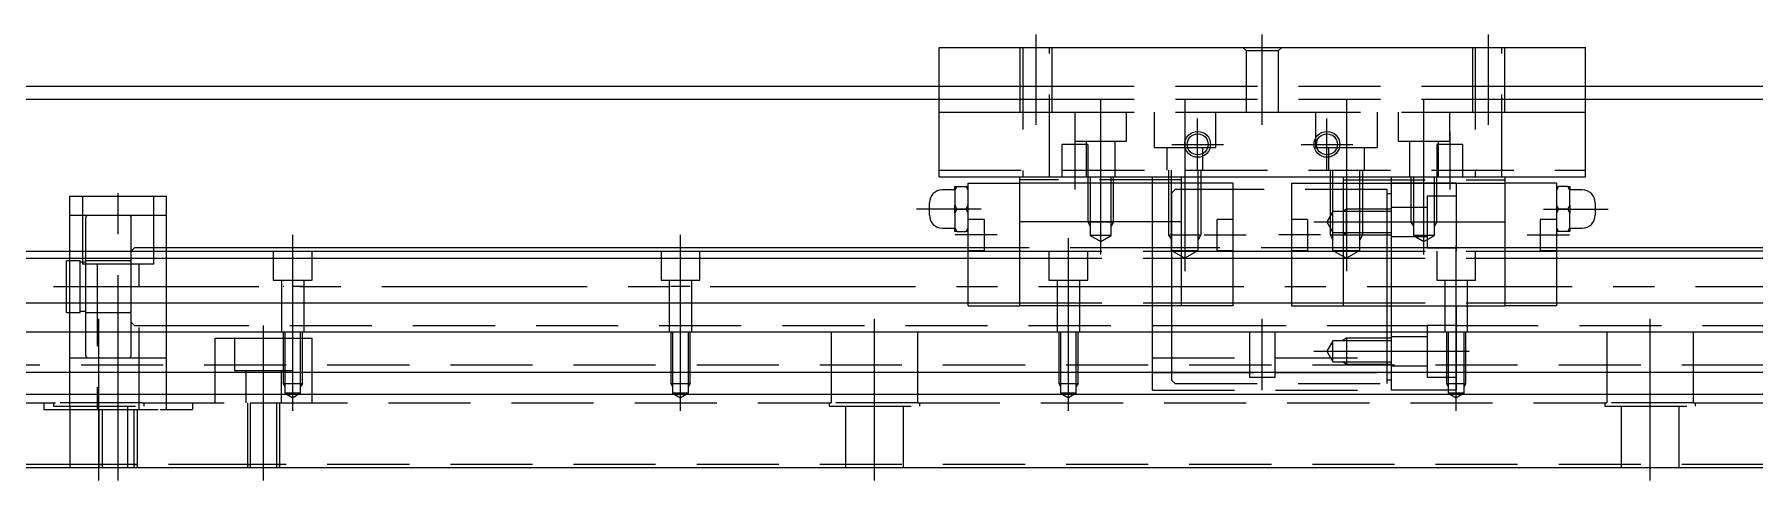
# Model space of a CAD drawing. Extents: x -94 to 621, y -24 to 282.
# Drawn here: x 40 to 306.2, y -2 to 67 of the extents above; entities that cross this region are included whole.
import ezdxf

# ---------------------------------------------------------------- set-up
doc = ezdxf.new("R2010")
doc.units = 0
doc.linetypes.add('CENTER', pattern=[50.8, 31.75, -6.35, 6.35, -6.35])
doc.linetypes.add('DASHED', pattern=[19.05, 12.7, -6.35])
doc.layers.get('0').update_dxf_attribs({"linetype": 'CONTINUOUS'})
doc.layers.add('CENTER', color=1, linetype='CENTER')

msp = doc.modelspace()

# ---------------------------------------------------------------- linework, layer by layer
at = {"color": 7, "linetype": 'CONTINUOUS'}
for p, q in [((180, 65), (280, 65)), ((180, 45), (180, 65)), ((280, 45), (280, 65)), ((-14, 59), (180, 59)), ((280, 59), (474, 59)), ((-6, 57), (180, 57)), ((280, 57), (466, 57)), ((180, 45), (280, 45)), ((182.43, 42.97), (180.5, 42.97)), ((182.43, 42.9), (182.43, 43.5)), ((182.43, 43.5), (182.72, 43.5)), ((182.72, 43.5), (182.43, 42.9)), ((182.43, 42.9), (182.43, 40.59)), ((182.72, 43.5), (184.19, 43.5)), ((184.19, 43.5), (184.5, 43.5)), ((184.45, 42.97), (184.19, 43.5)), ((184.5, 42.85), (184.45, 42.97)), ((184.5, 43.5), (184.5, 44)), ((184.5, 44), (192.5, 44)), ((184.5, 43.01), (184.5, 43.5)), ((184.5, 36.51), (184.5, 43.01)), ((192.5, 44.01), (192.5, 45)), ((217.5, 44.01), (192.5, 44.01)), ((192.5, 38), (192.5, 44.01)), ((217.5, 44.01), (217.5, 45)), ((217.5, 38), (217.5, 44.01)), ((225.5, 44), (217.5, 44)), ((225.5, 43.01), (225.5, 44)), ((225.5, 26), (225.5, 43.01)), ((234.5, 44), (234.5, 43.01)), ((234.5, 44), (242.5, 44)), ((234.5, 43.01), (234.5, 26)), ((242.5, 45), (242.5, 44.01)), ((242.5, 44.01), (242.5, 38)), ((242.5, 44.01), (267.5, 44.01)), ((267.5, 45), (267.5, 44.01)), ((267.5, 44.01), (267.5, 38)), ((275.5, 44), (267.5, 44)), ((275.5, 44), (275.5, 43.5)), ((275.5, 43.5), (275.81, 43.5)), ((275.5, 43.5), (275.5, 43.01)), ((275.5, 43.01), (275.5, 36.51)), ((275.55, 42.97), (275.5, 42.85)), ((275.81, 43.5), (275.55, 42.97)), ((277.28, 43.5), (275.81, 43.5)), ((277.28, 43.5), (277.57, 43.5)), ((277.57, 42.9), (277.28, 43.5)), ((277.57, 43.5), (277.57, 42.9)), ((279.5, 42.97), (277.57, 42.97)), ((277.57, 40.59), (277.57, 42.9)), ((45.5, 42), (60.5, 42)), ((45.5, 33.5), (45.5, 42)), ((60.5, 33.5), (60.5, 42)), ((178.5, 40), (178.5, 40.97)), ((178.5, 39.03), (178.5, 40)), ((182.43, 39.41), (182.43, 40.59)), ((182.43, 40.59), (182.72, 40)), ((182.72, 40), (182.43, 39.41)), ((182.72, 40), (184.19, 40)), ((184.19, 40), (184.5, 40.64)), ((184.5, 39.36), (184.19, 40)), ((275.5, 40.64), (275.81, 40)), ((275.81, 40), (275.5, 39.36)), ((277.28, 40), (275.81, 40)), ((277.28, 40), (277.57, 40.59)), ((277.57, 39.41), (277.28, 40)), ((277.57, 40.59), (277.57, 39.41)), ((281.5, 40.97), (281.5, 39.03)), ((182.43, 39.41), (182.43, 37.1)), ((217.5, 38), (192.5, 38)), ((192.5, 26), (192.5, 38)), ((217.5, 26), (217.5, 38)), ((242.5, 38), (267.5, 38)), ((242.5, 38), (242.5, 26)), ((267.5, 38), (267.5, 26)), ((277.57, 37.1), (277.57, 39.41)), ((180.5, 37.03), (182.43, 37.03)), ((182.43, 36.51), (182.43, 37.1)), ((182.43, 37.1), (182.72, 36.51)), ((182.72, 36.51), (182.43, 36.51)), ((182.72, 36.51), (184.19, 36.51)), ((184.19, 36.51), (184.5, 37.15)), ((184.5, 36.51), (184.19, 36.51)), ((184.5, 26), (184.5, 36.51)), ((275.5, 37.15), (275.81, 36.51)), ((275.5, 36.51), (275.5, 26)), ((275.81, 36.51), (275.5, 36.51)), ((277.28, 36.51), (275.81, 36.51)), ((277.28, 36.51), (277.57, 37.1)), ((277.57, 36.51), (277.28, 36.51)), ((277.57, 37.1), (277.57, 36.51)), ((277.57, 37.03), (279.5, 37.03)), ((0, 33.5), (184.5, 33.5)), ((0, 32.38), (184.5, 32.38)), ((184.5, 34), (60.5, 34)), ((225.5, 33.5), (234.5, 33.5)), ((225.5, 32.38), (234.5, 32.38)), ((405, 34), (275.5, 34)), ((460, 33.5), (275.5, 33.5)), ((275.5, 32.38), (460, 32.38)), ((0, 25.51), (184.5, 25.51)), ((184.5, 25), (184.5, 26)), ((184.5, 25), (192.5, 25)), ((192.5, 25), (192.5, 26)), ((217.5, 25), (192.5, 25)), ((217.5, 25), (217.5, 26)), ((225.5, 25), (217.5, 25)), ((225.5, 25), (225.5, 26)), ((225.5, 25.51), (234.5, 25.51)), ((234.5, 26), (234.5, 25)), ((234.5, 25), (242.5, 25)), ((242.5, 26), (242.5, 25)), ((242.5, 25), (267.5, 25)), ((267.5, 26), (267.5, 25)), ((275.5, 25), (267.5, 25)), ((275.5, 26), (275.5, 25)), ((275.5, 25.51), (460, 25.51)), ((0, 21), (460, 21)), ((460, 14.7), (0, 14.7)), ((460, 11.3), (0, 11.3)), ((0, 0), (460, 0))]:
    msp.add_line(p, q, dxfattribs=at)
at = {"color": 3, "linetype": 'DASHED'}
for p, q in [((192.5, 65), (192.5, 55)), ((192.93, 65), (192.93, 45)), ((197.07, 45), (197.07, 65)), ((197.5, 55), (197.5, 65)), ((227.5, 64.5), (227, 65)), ((227.5, 64.5), (227.5, 55)), ((227.5, 64.5), (232.5, 64.5)), ((232.5, 64.5), (233, 65)), ((232.5, 55), (232.5, 64.5)), ((262.5, 65), (262.5, 55)), ((262.93, 65), (262.93, 45)), ((267.07, 45), (267.07, 65)), ((267.5, 55), (267.5, 65)), ((180, 59), (192.5, 59)), ((192.5, 59), (197.5, 59)), ((197.5, 59), (262.5, 59)), ((262.5, 59), (267.5, 59)), ((267.5, 59), (280, 59)), ((180, 57), (192.5, 57)), ((192.5, 57), (197.5, 57)), ((197.5, 57), (262.5, 57)), ((262.5, 57), (267.5, 57)), ((267.5, 57), (280, 57)), ((180, 55), (192.5, 55)), ((192.5, 55), (197.5, 55)), ((197.5, 55), (227.5, 55)), ((201, 55), (201, 50.5)), ((209, 50.5), (209, 55)), ((213.25, 55), (213.25, 49.5)), ((222.75, 55), (222.75, 49.5)), ((227.5, 55), (232.5, 55)), ((232.5, 55), (262.5, 55)), ((238.25, 55), (238.25, 49.5)), ((247.75, 55), (247.75, 49.5)), ((251, 55), (251, 50.5)), ((259, 50.5), (259, 55)), ((262.5, 55), (267.5, 55)), ((267.5, 55), (280, 55)), ((199, 50), (199, 45)), ((201, 50), (199, 50)), ((201, 50.5), (209, 50.5)), ((203, 50), (201, 50)), ((202.75, 50.5), (202.75, 45)), ((203, 50), (203, 45)), ((207.25, 45), (207.25, 50.5)), ((213.25, 49.5), (222.75, 49.5)), ((215.25, 49.5), (215.25, 46)), ((220.75, 49.5), (220.75, 46)), ((238.25, 49.5), (247.75, 49.5)), ((240.25, 49.5), (240.25, 46)), ((245.75, 49.5), (245.75, 46)), ((251, 50.5), (259, 50.5)), ((252.75, 50.5), (252.75, 45)), ((259, 50), (257, 50)), ((257, 50), (257, 45)), ((257.25, 45), (257.25, 50.5)), ((261, 50), (259, 50)), ((261, 45), (261, 50)), ((180, 46), (280, 46)), ((215.5, 46), (215.5, 36)), ((215.93, 33.6), (215.93, 46)), ((220.07, 33.6), (220.07, 46)), ((220.5, 46), (220.5, 36)), ((240.25, 46), (245.75, 46)), ((240.5, 46), (240.5, 36)), ((240.93, 33.6), (240.93, 46)), ((245.07, 33.6), (245.07, 46)), ((245.5, 46), (245.5, 36)), ((217.5, 44.5), (192.5, 44.5)), ((203, 45), (203, 40.85)), ((203, 45), (203, 40.85)), ((203.38, 45), (203.38, 40.5)), ((206.62, 40.5), (206.62, 45)), ((207, 40.85), (207, 45)), ((207, 40.85), (207, 45)), ((213, 38), (213, 45)), ((216.5, 43), (216, 42.5)), ((217.5, 43), (216.5, 43)), ((220.5, 43), (217.5, 43)), ((249.32, 43), (220.5, 43)), ((242.5, 44.5), (267.5, 44.5)), ((249.32, 33.5), (249.32, 43)), ((250, 38), (250, 45)), ((260, 44), (250, 44)), ((253, 45), (253, 40.85)), ((253, 45), (253, 40.85)), ((253.38, 45), (253.38, 40.5)), ((256.62, 40.5), (256.62, 45)), ((257, 40.85), (257, 45)), ((257, 40.85), (257, 45)), ((260, 44), (260, 38.9)), ((47.5, 42), (47.5, 31.5)), ((58.5, 31.5), (58.5, 42)), ((203, 40.85), (203, 38)), ((203.38, 40.5), (203.38, 35.9)), ((206.62, 35.9), (206.62, 40.5)), ((207, 38), (207, 40.85)), ((216, 38), (216, 42.5)), ((243, 40), (242.34, 39.62)), ((245.85, 40), (243, 40)), ((243, 36), (243, 40)), ((250, 40), (245.85, 40)), ((250, 40), (245.85, 40)), ((249.32, 42.4), (250, 42.4)), ((255.5, 40.25), (250, 40.25)), ((253, 40.85), (253, 38)), ((253.38, 40.5), (253.38, 35.9)), ((260, 42), (255.5, 42)), ((255.5, 42), (255.5, 34)), ((256.62, 35.9), (256.62, 40.5)), ((257, 38), (257, 40.85)), ((48.3, 39), (45.5, 39)), ((48, 38.41), (48, 38.7)), ((48, 33.5), (48, 38.41)), ((54.7, 39), (48.3, 39)), ((60.5, 39), (54.7, 39)), ((55, 38.41), (55, 38.7)), ((55, 33.5), (55, 38.41)), ((187, 38.4), (184.5, 38.4)), ((187, 36), (187, 38.4)), ((203, 38), (207, 38)), ((203, 38), (203.38, 37.34)), ((207, 38), (206.62, 37.34)), ((213, 33.5), (213, 38)), ((216, 36), (216, 38)), ((223, 36), (223, 38.4)), ((225.5, 38.4), (223, 38.4)), ((237, 38.4), (234.5, 38.4)), ((237, 38.4), (237, 33.6)), ((240.9, 39.62), (239.96, 38)), ((239.96, 38), (240.9, 36.38)), ((245.5, 39.62), (240.9, 39.62)), ((240.9, 36.38), (240.9, 39.62)), ((250, 39.62), (245.5, 39.62)), ((250, 33.5), (250, 38)), ((253, 38), (257, 38)), ((253, 38), (253.38, 37.34)), ((257, 38), (256.62, 37.34)), ((260, 38.9), (260, 38)), ((260, 38), (260, 33.5)), ((273, 38.4), (273, 33.6)), ((275.5, 38.4), (273, 38.4)), ((187, 33.6), (187, 36)), ((203.38, 35.9), (205, 34.96)), ((206.62, 35.9), (203.38, 35.9)), ((205, 34.96), (206.62, 35.9)), ((215.5, 36), (220.5, 36)), ((215.5, 36), (215.93, 35.25)), ((216, 33.5), (216, 36)), ((220.5, 36), (220.07, 35.25)), ((223, 33.6), (223, 36)), ((240.5, 36), (242.5, 36)), ((240.5, 36), (245.5, 36)), ((240.5, 36), (240.93, 35.25)), ((240.9, 36.38), (245.5, 36.38)), ((243, 36), (242.34, 36.38)), ((242.5, 36), (245.5, 36)), ((243, 36), (245.85, 36)), ((245.5, 36), (245.07, 35.25)), ((245.5, 36.38), (250, 36.38)), ((245.85, 36), (250, 36)), ((245.85, 36), (250, 36)), ((249.32, 36), (249.32, 37)), ((250, 35.75), (255.5, 35.75)), ((253.38, 35.9), (255, 34.96)), ((256.62, 35.9), (253.38, 35.9)), ((255, 34.96), (256.62, 35.9)), ((45, 24), (45, 32)), ((47.1, 32), (45, 32)), ((45.5, 21), (45.5, 33.5)), ((47.1, 24), (47.1, 32)), ((48, 21), (48, 33.5)), ((48.3, 32), (48, 32)), ((54.7, 32), (48.3, 32)), ((54.8, 32), (54.7, 32)), ((55.5, 34), (55, 33.5)), ((55, 21), (55, 33.5)), ((60.5, 34), (55.5, 34)), ((60.5, 21), (60.5, 33.5)), ((77, 33.5), (77, 29)), ((83, 29), (83, 33.5)), ((137, 33.5), (137, 29)), ((143, 29), (143, 33.5)), ((192.5, 34), (184.5, 34)), ((184.5, 33.6), (187, 33.6)), ((184.5, 33.5), (192.5, 33.5)), ((184.5, 32.38), (192.5, 32.38)), ((213, 34), (192.5, 34)), ((192.5, 33.5), (217.5, 33.5)), ((192.5, 32.38), (217.5, 32.38)), ((197, 33.5), (197, 29)), ((203, 29), (203, 33.5)), ((216, 34), (213, 34)), ((213, 25), (213, 33.5)), ((215.93, 33.6), (218, 32.41)), ((215.93, 33.6), (220.07, 33.6)), ((217.5, 34), (216, 34)), ((216, 25), (216, 33.5)), ((221, 34), (217.5, 34)), ((217.5, 33.5), (225.5, 33.5)), ((217.5, 32.38), (225.5, 32.38)), ((220.07, 33.6), (218, 32.41)), ((242.5, 34), (221, 34)), ((223, 33.6), (225.5, 33.6)), ((234.5, 33.6), (237, 33.6)), ((234.5, 33.5), (242.5, 33.5)), ((234.5, 32.38), (242.5, 32.38)), ((240.93, 33.6), (243, 32.41)), ((240.93, 33.6), (245.07, 33.6)), ((249.32, 34), (242.5, 34)), ((242.5, 33.5), (267.5, 33.5)), ((242.5, 32.38), (267.5, 32.38)), ((245.07, 33.6), (243, 32.41)), ((250, 34), (249.32, 34)), ((249.32, 25), (249.32, 33.5)), ((255, 34), (250, 34)), ((250, 25), (250, 33.5)), ((260, 34), (255, 34)), ((255.5, 34), (260, 34)), ((257, 33.5), (257, 29)), ((267.5, 34), (260, 34)), ((263, 29), (263, 33.5)), ((275.5, 34), (267.5, 34)), ((267.5, 33.5), (275.5, 33.5)), ((267.5, 32.38), (275.5, 32.38)), ((273, 33.6), (275.5, 33.6)), ((48, 31.8), (47.1, 31.8)), ((47.5, 31.5), (58.5, 31.5)), ((49.75, 31.5), (49.75, 9)), ((56.25, 9), (56.25, 31.5)), ((77, 29), (83, 29)), ((78.25, 29), (78.25, 21)), ((78.62, 28), (78.5, 28)), ((78.5, 28), (78.5, 27.99)), ((78.5, 28), (78.5, 28)), ((81.38, 28), (80, 28)), ((81.5, 28), (81.38, 28)), ((81.5, 27.99), (81.5, 28)), ((81.5, 28), (81.5, 28)), ((81.75, 21), (81.75, 29)), ((137, 29), (143, 29)), ((138.25, 29), (138.25, 21)), ((140, 28), (138.5, 28)), ((138.62, 28), (138.5, 28)), ((138.5, 28), (138.5, 27.99)), ((138.5, 28), (138.5, 28)), ((140, 28), (138.62, 28)), ((141.5, 28), (140, 28)), ((141.38, 28), (140, 28)), ((141.5, 28), (141.38, 28)), ((141.5, 27.99), (141.5, 28)), ((141.5, 28), (141.5, 28)), ((141.75, 21), (141.75, 29)), ((197, 29), (203, 29)), ((198.25, 29), (198.25, 21)), ((201.75, 21), (201.75, 29)), ((257, 29), (263, 29)), ((258.25, 29), (258.25, 21)), ((261.75, 21), (261.75, 29)), ((45, 24), (47.1, 24)), ((47.1, 24.2), (48, 24.2)), ((48, 24), (48.3, 24)), ((48.3, 24), (54.7, 24)), ((54.7, 24), (54.8, 24)), ((184.5, 25.51), (192.5, 25.51)), ((192.5, 25.51), (217.5, 25.51)), ((213, 21), (213, 25)), ((216, 21), (216, 25)), ((217.5, 25.51), (225.5, 25.51)), ((234.5, 25.51), (242.5, 25.51)), ((242.5, 25.51), (267.5, 25.51)), ((249.32, 21), (249.32, 25)), ((250, 21), (250, 25)), ((260, 25), (260, 21)), ((267.5, 25.51), (275.5, 25.51)), ((55, 22.5), (55.5, 22)), ((55.5, 22), (60.5, 22)), ((60.5, 22), (213, 22)), ((213, 22), (216, 22)), ((216, 22), (221, 22)), ((221, 22), (249.32, 22)), ((249.32, 22), (250, 22)), ((250, 22), (255, 22)), ((255, 22), (255.6, 22)), ((260, 22), (255.5, 22)), ((255.5, 22), (255.5, 14)), ((260, 22), (405, 22)), ((45.5, 14.7), (45.5, 21)), ((48, 17.3), (48, 21)), ((55, 17.3), (55, 21)), ((60.5, 14.7), (60.5, 21)), ((68, 14.7), (68, 20)), ((68, 20), (78.5, 20)), ((71, 20), (71, 15)), ((78.5, 21), (78.5, 15.25)), ((78.5, 21), (78.5, 15.25)), ((78.5, 20), (81.5, 20)), ((78.77, 21), (78.77, 15)), ((80, 15), (80, 20)), ((81.23, 15), (81.23, 21)), ((81.5, 15.25), (81.5, 21)), ((81.5, 15.25), (81.5, 21)), ((81.5, 20), (83, 20)), ((83, 14.7), (83, 20)), ((138.5, 21), (138.5, 15.25)), ((138.5, 21), (138.5, 15.25)), ((138.75, 21), (141.25, 21)), ((138.77, 21), (138.77, 15)), ((141.23, 15), (141.23, 21)), ((141.5, 15.25), (141.5, 21)), ((141.5, 15.25), (141.5, 21)), ((163.29, 21), (163.29, 10)), ((176.71, 10), (176.71, 21)), ((198.5, 21), (198.5, 15.25)), ((198.5, 21), (198.5, 15.25)), ((198.77, 21), (198.77, 15)), ((201.23, 15), (201.23, 21)), ((201.5, 15.25), (201.5, 21)), ((201.5, 15.25), (201.5, 21)), ((213, 17), (213, 21)), ((216, 14.7), (216, 21)), ((228, 21), (228, 14)), ((232, 14), (232, 21)), ((240.9, 19.62), (239.96, 18)), ((245.5, 19.62), (240.9, 19.62)), ((240.9, 16.38), (240.9, 19.62)), ((243, 20), (242.34, 19.62)), ((245.85, 20), (243, 20)), ((243, 20), (243, 16)), ((250, 19.62), (245.5, 19.62)), ((250, 20), (245.85, 20)), ((250, 20), (245.85, 20)), ((249.32, 20), (249.32, 21)), ((249.32, 16), (249.32, 20)), ((250, 17), (250, 21)), ((255.5, 20.25), (250, 20.25)), ((258.5, 21), (258.5, 15.25)), ((258.5, 21), (258.5, 15.25)), ((258.77, 21), (258.77, 15)), ((260, 21), (260, 17.1)), ((261.23, 15), (261.23, 21)), ((261.5, 15.25), (261.5, 21)), ((261.5, 15.25), (261.5, 21)), ((283.29, 21), (283.29, 10)), ((296.71, 10), (296.71, 21)), ((45.5, 17), (48.3, 17)), ((48.3, 17), (54.7, 17)), ((54.7, 17), (60.5, 17)), ((213, 17), (250, 17)), ((213, 14.7), (213, 17)), ((239.96, 18), (240.9, 16.38)), ((240.9, 16.38), (245.5, 16.38)), ((243, 16), (242.34, 16.38)), ((243, 16), (245.85, 16)), ((245.5, 16.38), (250, 16.38)), ((245.85, 16), (250, 16)), ((245.85, 16), (250, 16)), ((249.32, 14.7), (249.32, 16)), ((250, 14.7), (250, 17)), ((260, 17.1), (260, 14.7)), ((460, 15.85), (0, 15.85)), ((45.5, 11.3), (45.5, 14.7)), ((60.5, 11.3), (60.5, 14.7)), ((68, 11.3), (68, 14.7)), ((71, 15), (80, 15)), ((72.75, 15), (72.75, 10)), ((78.25, 10), (78.25, 15)), ((78.5, 15.25), (78.5, 14.7)), ((78.5, 14.7), (78.5, 13)), ((78.77, 15), (78.77, 13)), ((81.23, 13), (81.23, 15)), ((81.5, 14.7), (81.5, 15.25)), ((81.5, 13), (81.5, 14.7)), ((83, 11.3), (83, 14.7)), ((138.5, 15.25), (138.5, 14.7)), ((138.5, 14.7), (138.5, 13)), ((138.77, 15), (138.77, 13)), ((141.23, 13), (141.23, 15)), ((141.5, 14.7), (141.5, 15.25)), ((141.5, 13), (141.5, 14.7)), ((198.5, 15.25), (198.5, 14.7)), ((198.5, 14.7), (198.5, 13)), ((198.77, 15), (198.77, 13)), ((201.23, 13), (201.23, 15)), ((201.5, 14.7), (201.5, 15.25)), ((201.5, 13), (201.5, 14.7)), ((213, 14.72), (250, 14.72)), ((213, 14.72), (216, 14.72)), ((213, 12), (213, 14.7)), ((216, 14.72), (249.32, 14.72)), ((216, 13.5), (216, 14.7)), ((216, 13.5), (216.5, 13)), ((228, 14), (232, 14)), ((249.32, 14.72), (250, 14.72)), ((249.32, 13), (249.32, 14.7)), ((249.32, 13.6), (250, 13.6)), ((250, 15.75), (255.5, 15.75)), ((250, 12), (250, 14.7)), ((255.5, 14), (260, 14)), ((258.5, 15.25), (258.5, 14.7)), ((258.5, 14.7), (258.5, 13)), ((258.77, 15), (258.77, 13)), ((260, 14.7), (260, 13)), ((261.23, 13), (261.23, 15)), ((261.5, 14.7), (261.5, 15.25)), ((261.5, 13), (261.5, 14.7)), ((45.5, 10), (45.5, 11.3)), ((60.5, 9), (60.5, 11.3)), ((68, 10), (68, 11.3)), ((78.5, 13), (81.5, 13)), ((78.5, 13), (78.77, 12.53)), ((78.77, 13), (78.77, 11.5)), ((81.23, 11.5), (78.77, 11.5)), ((78.77, 11.5), (80, 10.79)), ((81.23, 11.5), (80, 10.79)), ((81.23, 11.5), (81.23, 13)), ((81.5, 13), (81.23, 12.53)), ((83, 10), (83, 11.3)), ((138.5, 13), (141.5, 13)), ((138.5, 13), (138.77, 12.53)), ((138.77, 13), (138.77, 11.5)), ((141.23, 11.5), (138.77, 11.5)), ((138.77, 11.5), (140, 10.79)), ((141.23, 11.5), (140, 10.79)), ((141.23, 11.5), (141.23, 13)), ((141.5, 13), (141.23, 12.53)), ((198.5, 13), (201.5, 13)), ((198.5, 13), (198.77, 12.53)), ((198.77, 13), (198.77, 11.5)), ((201.23, 11.5), (198.77, 11.5)), ((198.77, 11.5), (200, 10.79)), ((201.23, 11.5), (200, 10.79)), ((201.23, 11.5), (201.23, 13)), ((201.5, 13), (201.23, 12.53)), ((213, 12), (250, 12)), ((216.5, 13), (249.32, 13)), ((260, 12), (250, 12)), ((258.5, 13), (261.5, 13)), ((258.5, 13), (258.77, 12.53)), ((258.77, 13), (258.77, 11.5)), ((261.23, 11.5), (258.77, 11.5)), ((258.77, 11.5), (260, 10.79)), ((260, 13), (260, 12)), ((261.23, 11.5), (260, 10.79)), ((261.23, 11.5), (261.23, 13)), ((261.5, 13), (261.23, 12.53)), ((0, 10), (43.29, 10)), ((41.5, 10), (41.5, 9)), ((41.5, 9), (46.5, 9)), ((43, 10), (43, 9.5)), ((43, 9.5), (57, 9.5)), ((56.71, 10), (43.29, 10)), ((45.5, 9.5), (45.5, 10)), ((45.5, 9.5), (45.5, 0)), ((46.5, 9), (59.5, 9)), ((50, 9), (50, 2)), ((50, 9), (50, 2)), ((50.5, 9), (55.5, 9)), ((50.54, 9), (50.54, 1.5)), ((54.5, 0), (54.5, 9.5)), ((55.46, 1.5), (55.46, 9)), ((56, 2), (56, 9)), ((56, 2), (56, 9)), ((56.71, 10), (163.29, 10)), ((57, 9.5), (57, 10)), ((59.5, 9), (64.5, 9)), ((64.5, 10), (64.5, 9)), ((73, 10), (73, 0)), ((73.4, 10), (77.6, 10)), ((73.4, 10), (77.6, 10)), ((73.43, 10), (73.43, 0)), ((77.57, 0), (77.57, 10)), ((78, 0), (78, 10)), ((163, 10), (163, 9.5)), ((163, 9.5), (177, 9.5)), ((176.71, 10), (163.29, 10)), ((165.5, 9.5), (165.5, 0)), ((174.5, 0), (174.5, 9.5)), ((176.71, 10), (283.29, 10)), ((177, 9.5), (177, 10)), ((283, 10), (283, 9.5)), ((283, 9.5), (297, 9.5)), ((296.71, 10), (283.29, 10)), ((285.5, 9.5), (285.5, 0)), ((294.5, 0), (294.5, 9.5)), ((296.71, 10), (403.29, 10)), ((297, 9.5), (297, 10)), ((50, 0.5), (11.5, 0.5)), ((50, 2), (50, 0)), ((50.5, 0.5), (50, 0.5)), ((50, 0.5), (50.5, 0.5)), ((55.5, 0.5), (50.5, 0.5)), ((50.54, 1.5), (50.54, 0)), ((55.46, 0), (55.46, 1.5)), ((56, 0.5), (55.5, 0.5)), ((55.5, 0.5), (56, 0.5)), ((56, 0), (56, 2)), ((73.5, 0.5), (56, 0.5)), ((73, 0.5), (73.5, 0.5)), ((74.03, 0.5), (73.5, 0.5)), ((76.97, 0.5), (74.03, 0.5)), ((77.5, 0.5), (76.97, 0.5)), ((460, 0.5), (77.5, 0.5)), ((77.5, 0.5), (78, 0.5))]:
    msp.add_line(p, q, dxfattribs=at)
at = {"color": 3, "linetype": 'CONTINUOUS'}
for centre in [(220, 50), (240, 50)]:
    msp.add_circle(centre, 2, dxfattribs=at)
at = {"color": 7, "linetype": 'CONTINUOUS'}
for centre in [(220, 50), (240, 50)]:
    msp.add_circle(centre, 1.62, dxfattribs=at)
for centre, start, end in [((180.5, 40.97), 90, 180), ((279.5, 40.97), 0, 90), ((180.5, 39.03), 180, 270), ((279.5, 39.03), 270, 360)]:
    msp.add_arc(centre, 2, start, end, dxfattribs=at)
at = {"color": 3, "linetype": 'DASHED'}
for centre, radius, start, end in [((48.3, 38.7), 0.3, 90, 180), ((54.7, 38.7), 0.3, 360, 90), ((54.8, 32.2), 0.2, 270, 0), ((54.8, 23.8), 0.2, 0, 90), ((48.3, 17.3), 0.3, 180, 270), ((54.7, 17.3), 0.3, 270, 0)]:
    msp.add_arc(centre, radius, start, end, dxfattribs=at)
at = {"layer": 'CENTER', "color": 1, "linetype": 'CENTER'}
for p, q in [((195, 53), (195, 67)), ((230, 53), (230, 67)), ((265, 53), (265, 67)), ((205, 32.96), (205, 57)), ((218, 57), (218, 30.41)), ((243, 57), (243, 30.41)), ((255, 32.96), (255, 57)), ((220, 46), (220, 54)), ((240, 46), (240, 54)), ((201, 52), (201, 43)), ((259, 52), (259, 43)), ((216, 50), (224, 50)), ((236, 50), (244, 50)), ((53, -2), (53, 44)), ((259, 44.01), (259, 44)), ((186.5, 40), (176.5, 40)), ((273.5, 40), (283.5, 40)), ((237.96, 38), (262, 38)), ((80, 8.79), (80, 36)), ((140, 8.79), (140, 36)), ((189, 36), (182.5, 36)), ((200, 8.79), (200, 35.5)), ((221, 36), (227.5, 36)), ((239, 36), (232.5, 36)), ((271, 36), (277.5, 36)), ((260, 8.79), (260, 34.38)), ((43, 28), (499, 28)), ((50, -2), (50, 23)), ((75.5, -2), (75.5, 22)), ((170, -2), (170, 23)), ((230, 12), (230, 23)), ((290, -2), (290, 23)), ((237.96, 18), (262, 18))]:
    msp.add_line(p, q, dxfattribs=at)

doc.saveas('drawing.dxf')
